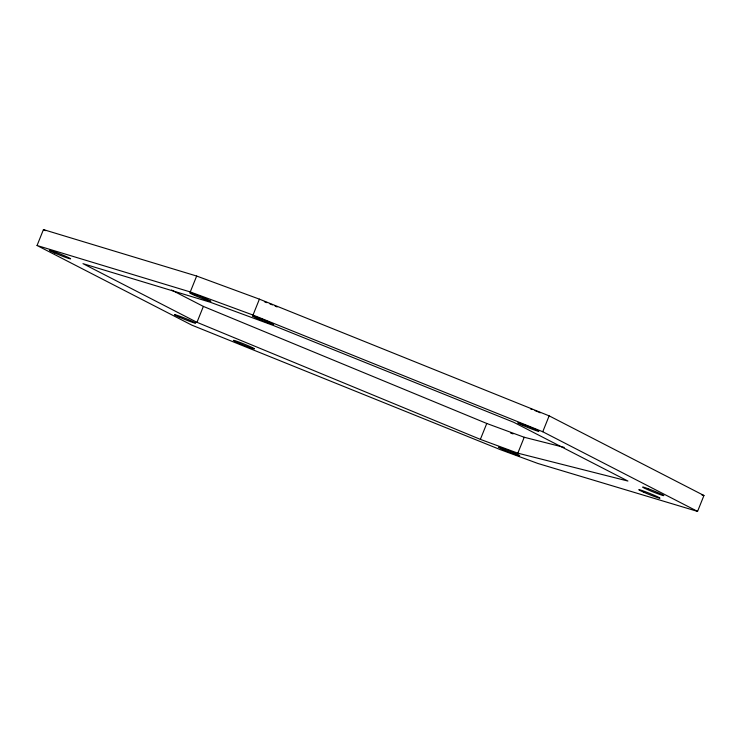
<?xml version="1.0" encoding="UTF-8"?>
<svg xmlns="http://www.w3.org/2000/svg" width="741" height="741" viewBox="0 0 741 741"><rect width="100%" height="100%" fill="white"/><g stroke="black" fill="none" stroke-linecap="round" stroke-linejoin="round"><path stroke-width="1.11" d="M37.05 245.503L43.441 229.599L196.661 276.041L259.406 299.151L549.146 415.849L703.95 495.497L697.559 511.401L537.827 463.449L500.37 449.657L191.854 325.151L37.05 245.503L190.27 291.945L253.014 315.055L542.755 431.744L697.559 511.401M190.27 291.945L196.661 276.041M196.976 322.316L82.964 263.648L210.268 302.235L273.012 325.345L513.754 422.296L627.923 481.048L517.829 453.168L480.372 439.367L196.976 322.316L203.367 306.413L171.532 290.027M253.014 315.055L259.406 299.151M480.372 439.367L486.763 423.472L524.22 437.264L564.253 447.407M517.829 453.168L524.22 437.264M542.755 431.744L549.146 415.849M701.746 494.84L703.95 495.497M203.367 306.413L486.763 423.472M648.236 488.754A11.439 0.602 21.9 0 1 663.843 495.599A11.439 0.602 21.9 0 1 647.625 489.634A11.439 0.602 21.9 0 1 648.236 488.754L648.412 488.847M43.441 229.599L45.488 230.655M264.407 301.726A11.439 0.602 21.9 0 1 267.001 302.708M269.752 303.791A11.439 0.602 21.9 0 1 272.493 304.921M275.013 305.996A11.439 0.602 21.9 0 1 277.153 306.959M530.482 408.856A11.439 0.602 21.9 0 1 532.242 409.532M535.002 410.616A11.439 0.602 21.9 0 1 537.734 411.746M538.605 412.107A11.439 0.602 21.9 0 1 540.254 412.82M510.493 432.939A11.439 0.602 21.9 0 1 513.087 433.92M54.399 252.876A11.439 0.602 21.9 0 0 70.617 258.85A11.439 0.602 21.9 0 0 55.01 252.005A11.439 0.602 21.9 0 0 54.399 252.876M522.646 425.315A11.439 0.602 21.9 0 0 538.864 431.29A11.439 0.602 21.9 0 0 523.257 424.445A11.439 0.602 21.9 0 0 522.646 425.315M257.405 318.491A11.439 0.602 21.9 0 0 273.624 324.465A11.439 0.602 21.9 0 0 258.016 317.62A11.439 0.602 21.9 0 0 257.405 318.491M194.651 295.39A11.439 0.602 21.9 0 0 210.879 301.365A11.439 0.602 21.9 0 0 195.263 294.52A11.439 0.602 21.9 0 0 194.651 295.39M238.25 342.888A11.439 0.602 21.9 0 0 254.469 348.863A11.439 0.602 21.9 0 0 238.861 342.018A11.439 0.602 21.9 0 0 238.25 342.888M643.753 492.228A11.439 0.602 21.9 0 0 659.972 498.202A11.439 0.602 21.9 0 0 644.364 491.348A11.439 0.602 21.9 0 0 643.753 492.228M503.491 449.713A11.439 0.602 21.9 0 0 519.71 455.687A11.439 0.602 21.9 0 0 504.102 448.842A11.439 0.602 21.9 0 0 503.491 449.713M179.378 317.185A11.439 0.602 21.9 0 0 195.596 323.159A11.439 0.602 21.9 0 0 179.989 316.314A11.439 0.602 21.9 0 0 179.378 317.185"/></g></svg>
